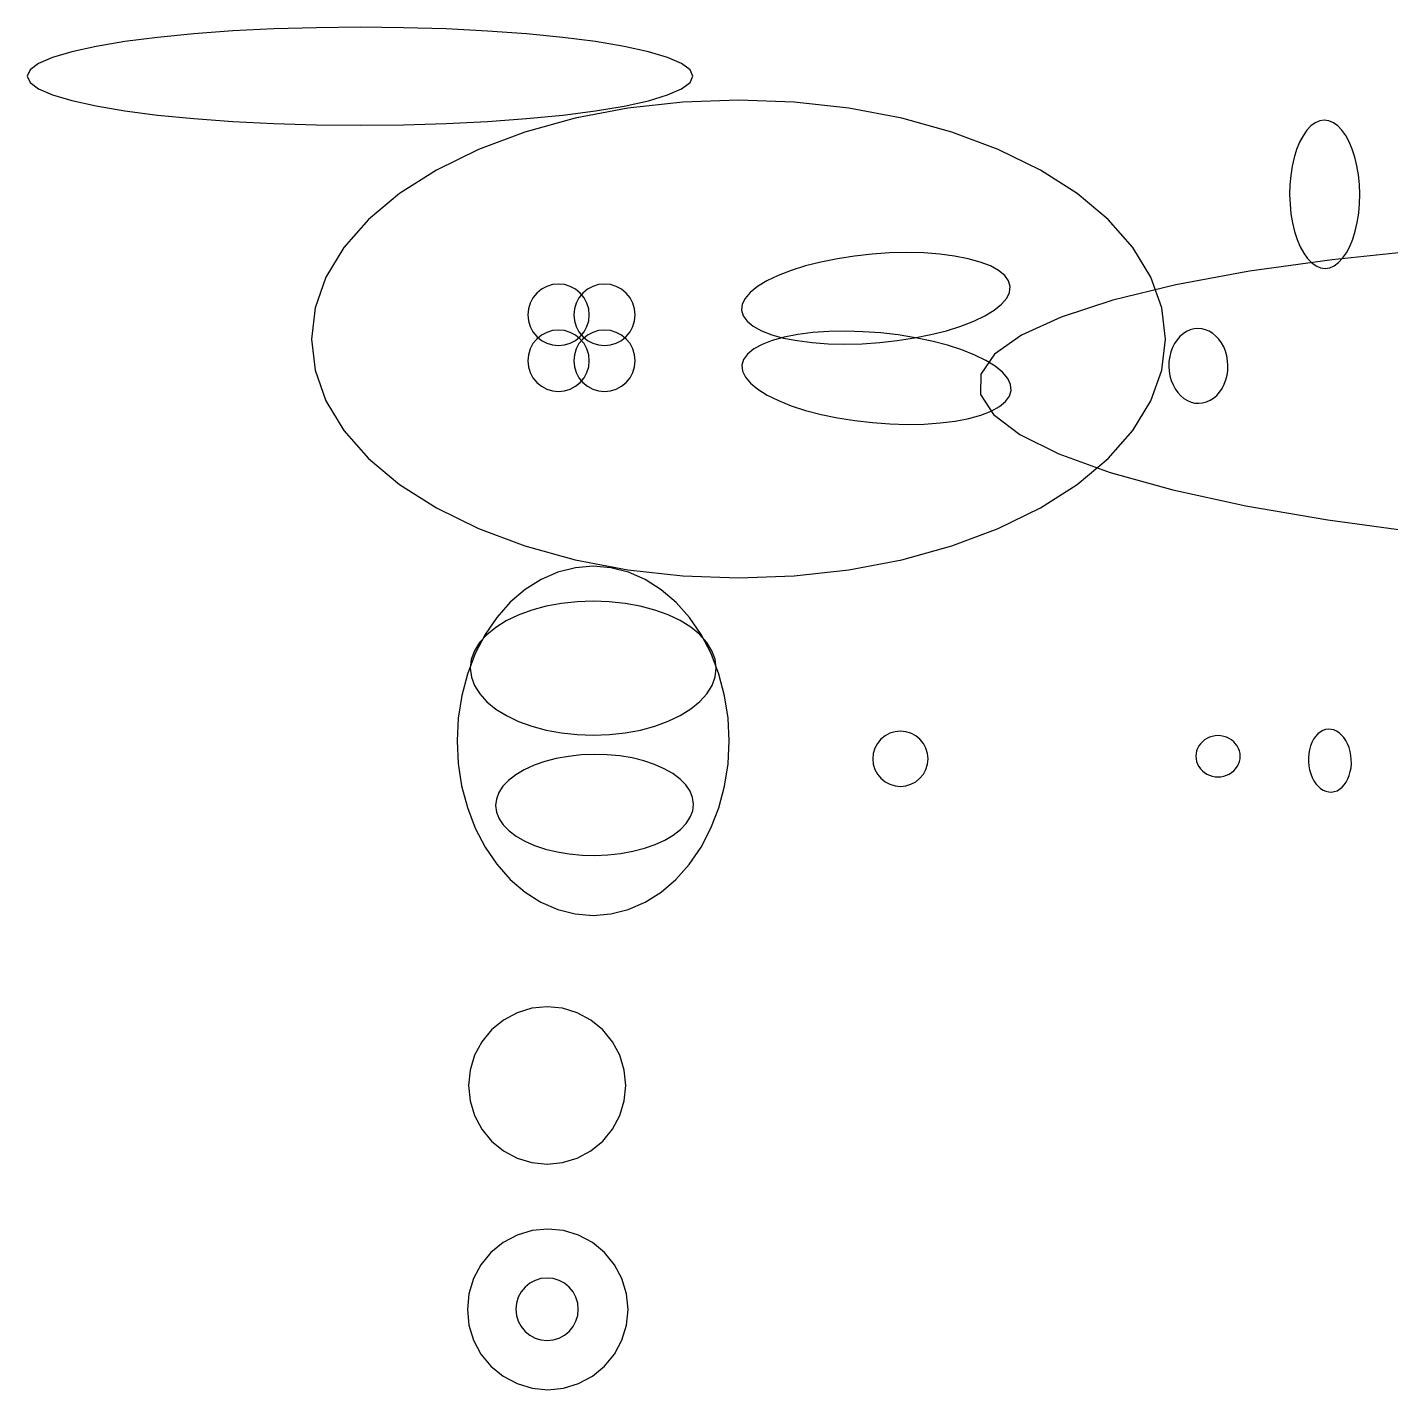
# Model space of a CAD drawing. Extents: x -292 to 292, y -205 to 211.
# Drawn here: x 222.74 to 256.68, y 176.61 to 210.51 of the extents above; entities that cross this region are included whole.
import ezdxf

# ---------------------------------------------------------------- set-up
doc = ezdxf.new("R2010")
doc.units = 0

msp = doc.modelspace()

# ---------------------------------------------------------------- linework, layer by layer
at = {"layer": 'CIRCLES'}
for p, q in [((235.541, 203.995), (235.425, 203.899)), ((235.673, 204.065), (235.541, 203.995)), ((235.817, 204.109), (235.673, 204.065)), ((235.966, 204.123), (235.817, 204.109)), ((236.115, 204.109), (235.966, 204.123)), ((236.259, 204.065), (236.115, 204.109)), ((236.391, 203.995), (236.259, 204.065)), ((236.507, 203.899), (236.391, 203.995)), ((236.684, 203.995), (236.568, 203.899)), ((236.816, 204.065), (236.684, 203.995)), ((236.96, 204.109), (236.816, 204.065)), ((237.109, 204.123), (236.96, 204.109)), ((237.258, 204.109), (237.109, 204.123)), ((237.402, 204.065), (237.258, 204.109)), ((237.534, 203.995), (237.402, 204.065)), ((237.65, 203.899), (237.534, 203.995)), ((235.26, 203.651), (235.216, 203.508)), ((235.33, 203.784), (235.26, 203.651)), ((235.425, 203.899), (235.33, 203.784)), ((236.403, 203.651), (236.359, 203.508)), ((236.473, 203.784), (236.403, 203.651)), ((236.568, 203.899), (236.473, 203.784)), ((236.602, 203.784), (236.507, 203.899)), ((236.672, 203.651), (236.602, 203.784)), ((236.716, 203.508), (236.672, 203.651)), ((237.745, 203.784), (237.65, 203.899)), ((237.815, 203.651), (237.745, 203.784)), ((237.859, 203.508), (237.815, 203.651)), ((235.216, 203.508), (235.201, 203.359)), ((235.201, 203.359), (235.216, 203.21)), ((236.359, 203.508), (236.344, 203.359)), ((236.344, 203.359), (236.359, 203.21)), ((236.731, 203.359), (236.716, 203.508)), ((236.716, 203.21), (236.731, 203.359)), ((237.874, 203.359), (237.859, 203.508)), ((237.859, 203.21), (237.874, 203.359)), ((235.216, 203.21), (235.26, 203.066)), ((235.26, 203.066), (235.33, 202.934)), ((235.817, 202.966), (235.673, 202.922)), ((235.966, 202.98), (235.817, 202.966)), ((236.115, 202.966), (235.966, 202.98)), ((236.259, 202.922), (236.115, 202.966)), ((236.359, 203.21), (236.403, 203.066)), ((236.403, 203.066), (236.473, 202.934)), ((236.602, 202.934), (236.672, 203.066)), ((236.672, 203.066), (236.716, 203.21)), ((236.96, 202.966), (236.816, 202.922)), ((237.109, 202.98), (236.96, 202.966)), ((237.258, 202.966), (237.109, 202.98)), ((237.402, 202.922), (237.258, 202.966)), ((237.745, 202.934), (237.815, 203.066)), ((237.815, 203.066), (237.859, 203.21)), ((235.33, 202.641), (235.26, 202.508)), ((235.33, 202.934), (235.425, 202.818)), ((235.425, 202.756), (235.33, 202.641)), ((235.541, 202.852), (235.425, 202.756)), ((235.425, 202.818), (235.541, 202.723)), ((235.673, 202.922), (235.541, 202.852)), ((235.541, 202.723), (235.673, 202.652)), ((235.673, 202.652), (235.817, 202.609)), ((235.817, 202.609), (235.966, 202.594)), ((235.966, 202.594), (236.115, 202.609)), ((236.115, 202.609), (236.259, 202.652)), ((236.391, 202.852), (236.259, 202.922)), ((236.259, 202.652), (236.391, 202.723)), ((236.507, 202.756), (236.391, 202.852)), ((236.391, 202.723), (236.507, 202.818)), ((236.473, 202.641), (236.403, 202.508)), ((236.473, 202.934), (236.568, 202.818)), ((236.568, 202.756), (236.473, 202.641)), ((236.507, 202.818), (236.602, 202.934)), ((236.602, 202.641), (236.507, 202.756)), ((236.684, 202.852), (236.568, 202.756)), ((236.568, 202.818), (236.684, 202.723)), ((236.672, 202.508), (236.602, 202.641)), ((236.816, 202.922), (236.684, 202.852)), ((236.684, 202.723), (236.816, 202.652)), ((236.816, 202.652), (236.96, 202.609)), ((236.96, 202.609), (237.109, 202.594)), ((237.109, 202.594), (237.258, 202.609)), ((237.258, 202.609), (237.402, 202.652)), ((237.534, 202.852), (237.402, 202.922)), ((237.402, 202.652), (237.534, 202.723)), ((237.65, 202.756), (237.534, 202.852)), ((237.534, 202.723), (237.65, 202.818)), ((237.65, 202.818), (237.745, 202.934)), ((237.745, 202.641), (237.65, 202.756)), ((237.815, 202.508), (237.745, 202.641)), ((235.216, 202.365), (235.201, 202.216)), ((235.26, 202.508), (235.216, 202.365)), ((236.359, 202.365), (236.344, 202.216)), ((236.403, 202.508), (236.359, 202.365)), ((236.716, 202.365), (236.672, 202.508)), ((236.731, 202.216), (236.716, 202.365)), ((237.859, 202.365), (237.815, 202.508)), ((237.874, 202.216), (237.859, 202.365)), ((235.201, 202.216), (235.216, 202.067)), ((235.216, 202.067), (235.26, 201.923)), ((236.344, 202.216), (236.359, 202.067)), ((236.359, 202.067), (236.403, 201.923)), ((236.672, 201.923), (236.716, 202.067)), ((236.716, 202.067), (236.731, 202.216)), ((237.815, 201.923), (237.859, 202.067)), ((237.859, 202.067), (237.874, 202.216)), ((235.26, 201.923), (235.33, 201.791)), ((235.33, 201.791), (235.425, 201.675)), ((235.425, 201.675), (235.541, 201.58)), ((236.391, 201.58), (236.507, 201.675)), ((236.403, 201.923), (236.473, 201.791)), ((236.473, 201.791), (236.568, 201.675)), ((236.507, 201.675), (236.602, 201.791)), ((236.568, 201.675), (236.684, 201.58)), ((236.602, 201.791), (236.672, 201.923)), ((237.534, 201.58), (237.65, 201.675)), ((237.65, 201.675), (237.745, 201.791)), ((237.745, 201.791), (237.815, 201.923)), ((235.541, 201.58), (235.673, 201.509)), ((235.673, 201.509), (235.817, 201.466)), ((235.817, 201.466), (235.966, 201.451)), ((235.966, 201.451), (236.115, 201.466)), ((236.115, 201.466), (236.259, 201.509)), ((236.259, 201.509), (236.391, 201.58)), ((236.684, 201.58), (236.816, 201.509)), ((236.816, 201.509), (236.96, 201.466)), ((236.96, 201.466), (237.109, 201.451)), ((237.109, 201.451), (237.258, 201.466)), ((237.258, 201.466), (237.402, 201.509)), ((237.402, 201.509), (237.534, 201.58)), ((243.989, 192.795), (243.904, 192.691)), ((244.093, 192.881), (243.989, 192.795)), ((244.212, 192.944), (244.093, 192.881)), ((244.341, 192.983), (244.212, 192.944)), ((244.475, 192.997), (244.341, 192.983)), ((244.609, 192.983), (244.475, 192.997)), ((244.738, 192.944), (244.609, 192.983)), ((244.857, 192.881), (244.738, 192.944)), ((244.961, 192.795), (244.857, 192.881)), ((245.046, 192.691), (244.961, 192.795)), ((243.801, 192.444), (243.788, 192.31)), ((243.84, 192.573), (243.801, 192.444)), ((243.904, 192.691), (243.84, 192.573)), ((245.11, 192.573), (245.046, 192.691)), ((245.149, 192.444), (245.11, 192.573)), ((245.162, 192.31), (245.149, 192.444)), ((243.788, 192.31), (243.801, 192.176)), ((243.801, 192.176), (243.84, 192.047)), ((245.11, 192.047), (245.149, 192.176)), ((245.149, 192.176), (245.162, 192.31)), ((243.84, 192.047), (243.904, 191.928)), ((243.904, 191.928), (243.989, 191.824)), ((243.989, 191.824), (244.093, 191.739)), ((244.857, 191.739), (244.961, 191.824)), ((244.961, 191.824), (245.046, 191.928)), ((245.046, 191.928), (245.11, 192.047)), ((244.093, 191.739), (244.212, 191.675)), ((244.212, 191.675), (244.341, 191.636)), ((244.341, 191.636), (244.475, 191.623)), ((244.475, 191.623), (244.609, 191.636)), ((244.609, 191.636), (244.738, 191.675)), ((244.738, 191.675), (244.857, 191.739)), ((234.933, 185.991), (234.595, 185.81)), ((235.3, 186.102), (234.933, 185.991)), ((235.682, 186.14), (235.3, 186.102)), ((236.064, 186.102), (235.682, 186.14)), ((236.432, 185.991), (236.064, 186.102)), ((236.77, 185.81), (236.432, 185.991)), ((234.595, 185.81), (234.298, 185.566)), ((237.067, 185.566), (236.77, 185.81)), ((234.298, 185.566), (234.054, 185.27)), ((237.31, 185.27), (237.067, 185.566)), ((234.054, 185.27), (233.873, 184.931)), ((237.491, 184.931), (237.31, 185.27)), ((233.873, 184.931), (233.762, 184.564)), ((237.603, 184.564), (237.491, 184.931)), ((233.762, 184.564), (233.724, 184.182)), ((237.64, 184.182), (237.603, 184.564)), ((233.724, 184.182), (233.762, 183.8)), ((237.603, 183.8), (237.64, 184.182)), ((233.762, 183.8), (233.873, 183.432)), ((237.491, 183.432), (237.603, 183.8)), ((233.873, 183.432), (234.054, 183.094)), ((237.31, 183.094), (237.491, 183.432)), ((234.054, 183.094), (234.298, 182.797)), ((237.067, 182.797), (237.31, 183.094)), ((234.298, 182.797), (234.595, 182.554)), ((236.77, 182.554), (237.067, 182.797)), ((234.595, 182.554), (234.933, 182.373)), ((234.933, 182.373), (235.3, 182.261)), ((235.3, 182.261), (235.682, 182.224)), ((235.682, 182.224), (236.064, 182.261)), ((236.064, 182.261), (236.432, 182.373)), ((236.432, 182.373), (236.77, 182.554)), ((235.307, 180.57), (234.932, 180.456)), ((235.697, 180.608), (235.307, 180.57)), ((236.087, 180.57), (235.697, 180.608)), ((236.462, 180.456), (236.087, 180.57)), ((234.586, 180.272), (234.283, 180.023)), ((234.932, 180.456), (234.586, 180.272)), ((236.807, 180.272), (236.462, 180.456)), ((237.11, 180.023), (236.807, 180.272)), ((234.283, 180.023), (234.034, 179.72)), ((237.359, 179.72), (237.11, 180.023)), ((234.034, 179.72), (233.85, 179.374)), ((237.544, 179.374), (237.359, 179.72)), ((233.85, 179.374), (233.736, 178.999)), ((235.249, 179.258), (235.131, 179.161)), ((235.383, 179.33), (235.249, 179.258)), ((235.529, 179.374), (235.383, 179.33)), ((235.68, 179.389), (235.529, 179.374)), ((235.832, 179.374), (235.68, 179.389)), ((235.978, 179.33), (235.832, 179.374)), ((236.112, 179.258), (235.978, 179.33)), ((236.23, 179.161), (236.112, 179.258)), ((237.658, 178.999), (237.544, 179.374)), ((233.736, 178.999), (233.697, 178.609)), ((234.962, 178.909), (234.918, 178.763)), ((235.034, 179.044), (234.962, 178.909)), ((235.131, 179.161), (235.034, 179.044)), ((236.326, 179.044), (236.23, 179.161)), ((236.398, 178.909), (236.326, 179.044)), ((236.442, 178.763), (236.398, 178.909)), ((237.696, 178.609), (237.658, 178.999)), ((233.697, 178.609), (233.736, 178.219)), ((234.918, 178.763), (234.903, 178.612)), ((234.903, 178.612), (234.918, 178.46)), ((236.457, 178.612), (236.442, 178.763)), ((236.442, 178.46), (236.457, 178.612)), ((237.658, 178.219), (237.696, 178.609)), ((233.736, 178.219), (233.85, 177.844)), ((234.918, 178.46), (234.962, 178.315)), ((234.962, 178.315), (235.034, 178.18)), ((235.034, 178.18), (235.131, 178.062)), ((236.23, 178.062), (236.326, 178.18)), ((236.326, 178.18), (236.398, 178.315)), ((236.398, 178.315), (236.442, 178.46)), ((237.544, 177.844), (237.658, 178.219)), ((233.85, 177.844), (234.034, 177.498)), ((235.131, 178.062), (235.249, 177.966)), ((235.249, 177.966), (235.383, 177.894)), ((235.383, 177.894), (235.529, 177.85)), ((235.529, 177.85), (235.68, 177.835)), ((235.68, 177.835), (235.832, 177.85)), ((235.832, 177.85), (235.978, 177.894)), ((235.978, 177.894), (236.112, 177.966)), ((236.112, 177.966), (236.23, 178.062)), ((237.359, 177.498), (237.544, 177.844)), ((234.034, 177.498), (234.283, 177.195)), ((237.11, 177.195), (237.359, 177.498)), ((234.283, 177.195), (234.586, 176.947)), ((236.807, 176.947), (237.11, 177.195)), ((234.586, 176.947), (234.932, 176.762)), ((236.462, 176.762), (236.807, 176.947)), ((234.932, 176.762), (235.307, 176.648)), ((235.307, 176.648), (235.697, 176.61)), ((235.697, 176.61), (236.087, 176.648)), ((236.087, 176.648), (236.462, 176.762))]:
    msp.add_line(p, q, dxfattribs=at)
at = {"layer": 'ELLIPSES'}
for p, q in [((227.856, 210.421), (226.884, 210.351)), ((228.882, 210.472), (227.856, 210.421)), ((229.945, 210.503), (228.882, 210.472)), ((231.027, 210.513), (229.945, 210.503)), ((232.108, 210.503), (231.027, 210.513)), ((233.171, 210.472), (232.108, 210.503)), ((234.197, 210.42), (233.171, 210.472)), ((235.169, 210.35), (234.197, 210.42)), ((225.169, 210.157), (224.454, 210.038)), ((225.983, 210.262), (225.169, 210.157)), ((226.884, 210.351), (225.983, 210.262)), ((236.07, 210.261), (235.169, 210.35)), ((236.884, 210.156), (236.07, 210.261)), ((237.599, 210.036), (236.884, 210.156)), ((223.373, 209.763), (223.025, 209.612)), ((223.852, 209.905), (223.373, 209.763)), ((224.454, 210.038), (223.852, 209.905)), ((238.201, 209.904), (237.599, 210.036)), ((238.68, 209.761), (238.201, 209.904)), ((239.028, 209.61), (238.68, 209.761)), ((222.813, 209.456), (222.742, 209.297)), ((223.025, 209.612), (222.813, 209.456)), ((239.24, 209.454), (239.028, 209.61)), ((239.311, 209.295), (239.24, 209.454)), ((222.742, 209.297), (222.813, 209.138)), ((222.813, 209.138), (223.025, 208.982)), ((239.028, 208.98), (239.24, 209.136)), ((239.24, 209.136), (239.311, 209.295)), ((223.025, 208.982), (223.373, 208.831)), ((223.373, 208.831), (223.852, 208.688)), ((238.201, 208.686), (238.68, 208.829)), ((238.68, 208.829), (239.028, 208.98)), ((223.852, 208.688), (224.454, 208.555)), ((224.454, 208.555), (225.169, 208.435)), ((225.169, 208.435), (225.983, 208.33)), ((236.069, 208.329), (236.884, 208.434)), ((237.692, 208.499), (236.376, 208.249)), ((236.884, 208.434), (237.599, 208.554)), ((237.599, 208.554), (238.201, 208.686)), ((239.056, 208.651), (237.692, 208.499)), ((240.443, 208.702), (239.056, 208.651)), ((241.83, 208.651), (240.443, 208.702)), ((243.193, 208.499), (241.83, 208.651)), ((244.51, 208.249), (243.193, 208.499)), ((225.983, 208.33), (226.884, 208.242)), ((226.884, 208.242), (227.856, 208.171)), ((227.856, 208.171), (228.882, 208.12)), ((228.882, 208.12), (229.945, 208.089)), ((229.945, 208.089), (231.026, 208.078)), ((231.026, 208.078), (232.108, 208.088)), ((232.108, 208.088), (233.17, 208.119)), ((233.17, 208.119), (234.196, 208.17)), ((234.196, 208.17), (235.168, 208.241)), ((236.376, 208.249), (235.129, 207.905)), ((235.168, 208.241), (236.069, 208.329)), ((245.756, 207.905), (244.51, 208.249)), ((254.692, 208.058), (254.59, 207.951)), ((254.799, 208.136), (254.692, 208.058)), ((254.911, 208.184), (254.799, 208.136)), ((255.025, 208.2), (254.911, 208.184)), ((255.139, 208.185), (255.025, 208.2)), ((255.251, 208.139), (255.139, 208.185)), ((255.36, 208.062), (255.251, 208.139)), ((255.463, 207.956), (255.36, 208.062)), ((235.129, 207.905), (233.973, 207.473)), ((246.912, 207.473), (245.756, 207.905)), ((254.496, 207.816), (254.411, 207.657)), ((254.59, 207.951), (254.496, 207.816)), ((255.559, 207.822), (255.463, 207.956)), ((255.646, 207.664), (255.559, 207.822)), ((233.973, 207.473), (232.928, 206.96)), ((247.958, 206.96), (246.912, 207.473)), ((254.336, 207.475), (254.274, 207.274)), ((254.411, 207.657), (254.336, 207.475)), ((255.722, 207.483), (255.646, 207.664)), ((255.787, 207.283), (255.722, 207.483)), ((254.225, 207.058), (254.19, 206.829)), ((254.274, 207.274), (254.225, 207.058)), ((255.839, 207.067), (255.787, 207.283)), ((255.877, 206.839), (255.839, 207.067)), ((232.928, 206.96), (232.011, 206.375)), ((248.874, 206.375), (247.958, 206.96)), ((254.19, 206.829), (254.169, 206.592)), ((255.901, 206.603), (255.877, 206.839)), ((232.011, 206.375), (231.239, 205.729)), ((249.646, 205.729), (248.874, 206.375)), ((254.169, 206.592), (254.163, 206.352)), ((254.163, 206.352), (254.172, 206.111)), ((255.909, 206.362), (255.901, 206.603)), ((255.903, 206.122), (255.909, 206.362)), ((254.172, 206.111), (254.195, 205.875)), ((255.883, 205.885), (255.903, 206.122)), ((231.239, 205.729), (230.624, 205.031)), ((250.261, 205.031), (249.646, 205.729)), ((254.195, 205.875), (254.233, 205.647)), ((255.847, 205.657), (255.883, 205.885)), ((254.233, 205.647), (254.285, 205.431)), ((254.285, 205.431), (254.35, 205.231)), ((255.736, 205.239), (255.798, 205.44)), ((255.798, 205.44), (255.847, 205.657)), ((230.624, 205.031), (230.177, 204.294)), ((250.708, 204.294), (250.261, 205.031)), ((254.35, 205.231), (254.426, 205.05)), ((254.426, 205.05), (254.513, 204.892)), ((255.577, 204.898), (255.661, 205.058)), ((255.661, 205.058), (255.736, 205.239)), ((242.496, 204.672), (242.109, 204.573)), ((242.906, 204.754), (242.496, 204.672)), ((243.333, 204.82), (242.906, 204.754)), ((243.768, 204.868), (243.333, 204.82)), ((244.206, 204.898), (243.768, 204.868)), ((244.637, 204.907), (244.206, 204.898)), ((245.056, 204.898), (244.637, 204.907)), ((245.454, 204.869), (245.056, 204.898)), ((245.825, 204.821), (245.454, 204.869)), ((246.162, 204.755), (245.825, 204.821)), ((246.46, 204.672), (246.162, 204.755)), ((246.714, 204.574), (246.46, 204.672)), ((255.219, 204.729), (253.163, 204.441)), ((254.513, 204.892), (254.609, 204.759)), ((254.609, 204.759), (254.712, 204.653)), ((254.712, 204.653), (254.821, 204.576)), ((257.471, 204.962), (255.219, 204.729)), ((255.273, 204.578), (255.381, 204.657)), ((255.381, 204.657), (255.482, 204.764)), ((255.482, 204.764), (255.577, 204.898)), ((241.432, 204.337), (241.153, 204.204)), ((241.752, 204.461), (241.432, 204.337)), ((242.109, 204.573), (241.752, 204.461)), ((246.919, 204.462), (246.714, 204.574)), ((247.071, 204.338), (246.919, 204.462)), ((247.169, 204.205), (247.071, 204.338)), ((253.163, 204.441), (251.334, 204.104)), ((254.821, 204.576), (254.933, 204.529)), ((254.933, 204.529), (255.047, 204.514)), ((255.047, 204.514), (255.161, 204.531)), ((255.161, 204.531), (255.273, 204.578)), ((230.177, 204.294), (229.906, 203.532)), ((240.92, 204.063), (240.738, 203.916)), ((241.153, 204.204), (240.92, 204.063)), ((247.21, 204.064), (247.169, 204.205)), ((247.194, 203.917), (247.21, 204.064)), ((251.334, 204.104), (249.763, 203.722)), ((250.979, 203.532), (250.708, 204.294)), ((240.609, 203.768), (240.537, 203.619)), ((240.738, 203.916), (240.609, 203.768)), ((246.993, 203.62), (247.121, 203.769)), ((247.121, 203.769), (247.194, 203.917)), ((249.763, 203.722), (248.474, 203.303)), ((229.906, 203.532), (229.815, 202.756)), ((240.537, 203.619), (240.521, 203.473)), ((240.521, 203.473), (240.562, 203.332)), ((240.562, 203.332), (240.66, 203.198)), ((246.299, 203.199), (246.578, 203.333)), ((246.578, 203.333), (246.811, 203.474)), ((246.811, 203.474), (246.993, 203.62)), ((248.474, 203.303), (247.486, 202.851)), ((251.07, 202.756), (250.979, 203.532)), ((240.66, 203.198), (240.812, 203.074)), ((240.812, 203.074), (241.017, 202.962)), ((241.017, 202.962), (241.271, 202.864)), ((243.115, 202.95), (242.695, 202.942)), ((243.548, 202.938), (243.115, 202.95)), ((245.235, 202.865), (245.622, 202.963)), ((245.622, 202.963), (245.979, 203.075)), ((245.979, 203.075), (246.299, 203.199)), ((251.689, 202.982), (251.599, 202.942)), ((251.783, 203.007), (251.689, 202.982)), ((251.879, 203.016), (251.783, 203.007)), ((251.975, 203.009), (251.879, 203.016)), ((252.07, 202.987), (251.975, 203.009)), ((252.161, 202.949), (252.07, 202.987)), ((252.248, 202.896), (252.161, 202.949)), ((229.815, 202.756), (229.906, 201.979)), ((241.031, 202.621), (240.825, 202.508)), ((241.286, 202.719), (241.031, 202.621)), ((241.271, 202.864), (241.569, 202.781)), ((241.585, 202.802), (241.286, 202.719)), ((241.569, 202.781), (241.906, 202.716)), ((241.924, 202.867), (241.585, 202.802)), ((241.906, 202.716), (242.277, 202.668)), ((242.296, 202.914), (241.924, 202.867)), ((242.277, 202.668), (242.675, 202.639)), ((242.695, 202.942), (242.296, 202.914)), ((242.675, 202.639), (243.094, 202.629)), ((243.094, 202.629), (243.525, 202.639)), ((243.525, 202.639), (243.963, 202.668)), ((243.986, 202.907), (243.548, 202.938)), ((243.963, 202.668), (244.398, 202.716)), ((244.423, 202.856), (243.986, 202.907)), ((244.398, 202.716), (244.825, 202.782)), ((244.85, 202.788), (244.423, 202.856)), ((244.825, 202.782), (245.235, 202.865)), ((245.261, 202.702), (244.85, 202.788)), ((245.648, 202.6), (245.261, 202.702)), ((247.486, 202.851), (246.816, 202.375)), ((250.979, 201.979), (251.07, 202.756)), ((251.3, 202.645), (251.248, 202.543)), ((251.363, 202.737), (251.3, 202.645)), ((251.434, 202.818), (251.363, 202.737)), ((251.513, 202.887), (251.434, 202.818)), ((251.599, 202.942), (251.513, 202.887)), ((252.329, 202.829), (252.248, 202.896)), ((252.402, 202.75), (252.329, 202.829)), ((252.467, 202.659), (252.402, 202.75)), ((252.522, 202.559), (252.467, 202.659)), ((240.671, 202.383), (240.572, 202.248)), ((240.825, 202.508), (240.671, 202.383)), ((246.005, 202.485), (245.648, 202.6)), ((246.325, 202.358), (246.005, 202.485)), ((246.604, 202.221), (246.325, 202.358)), ((246.816, 202.375), (246.475, 201.882)), ((251.178, 202.318), (251.16, 202.199)), ((251.207, 202.434), (251.178, 202.318)), ((251.248, 202.543), (251.207, 202.434)), ((252.566, 202.45), (252.522, 202.559)), ((252.598, 202.336), (252.566, 202.45)), ((252.618, 202.217), (252.598, 202.336)), ((229.906, 201.979), (230.177, 201.217)), ((240.572, 202.248), (240.53, 202.105)), ((240.53, 202.105), (240.545, 201.956)), ((240.545, 201.956), (240.617, 201.805)), ((246.836, 202.077), (246.604, 202.221)), ((247.018, 201.928), (246.836, 202.077)), ((247.146, 201.776), (247.018, 201.928)), ((250.708, 201.217), (250.979, 201.979)), ((251.16, 202.199), (251.156, 202.077)), ((251.156, 202.077), (251.163, 201.956)), ((251.163, 201.956), (251.184, 201.837)), ((252.604, 201.854), (252.621, 201.974)), ((252.626, 202.095), (252.618, 202.217)), ((252.621, 201.974), (252.626, 202.095)), ((240.617, 201.805), (240.745, 201.654)), ((240.745, 201.654), (240.927, 201.505)), ((246.475, 201.882), (246.467, 201.379)), ((247.218, 201.625), (247.146, 201.776)), ((247.233, 201.477), (247.218, 201.625)), ((251.184, 201.837), (251.216, 201.722)), ((251.216, 201.722), (251.26, 201.613)), ((251.26, 201.613), (251.314, 201.513)), ((252.481, 201.527), (252.533, 201.629)), ((252.533, 201.629), (252.574, 201.739)), ((252.574, 201.739), (252.604, 201.854)), ((240.927, 201.505), (241.159, 201.361)), ((241.159, 201.361), (241.437, 201.224)), ((246.467, 201.379), (246.792, 200.875)), ((247.092, 201.199), (247.191, 201.334)), ((247.191, 201.334), (247.233, 201.477)), ((251.314, 201.513), (251.379, 201.422)), ((251.379, 201.422), (251.452, 201.343)), ((251.452, 201.343), (251.533, 201.276)), ((251.533, 201.276), (251.62, 201.224)), ((252.183, 201.231), (252.268, 201.286)), ((252.268, 201.286), (252.347, 201.354)), ((252.347, 201.354), (252.419, 201.435)), ((252.419, 201.435), (252.481, 201.527)), ((230.177, 201.217), (230.624, 200.48)), ((241.437, 201.224), (241.758, 201.097)), ((241.758, 201.097), (242.115, 200.981)), ((242.115, 200.981), (242.502, 200.88)), ((246.477, 200.862), (246.732, 200.961)), ((246.732, 200.961), (246.938, 201.074)), ((246.938, 201.074), (247.092, 201.199)), ((250.261, 200.48), (250.708, 201.217)), ((251.62, 201.224), (251.712, 201.186)), ((251.712, 201.186), (251.806, 201.163)), ((251.806, 201.163), (251.902, 201.156)), ((251.902, 201.156), (251.998, 201.166)), ((251.998, 201.166), (252.092, 201.191)), ((252.092, 201.191), (252.183, 201.231)), ((242.502, 200.88), (242.913, 200.794)), ((242.913, 200.794), (243.34, 200.725)), ((243.34, 200.725), (243.777, 200.675)), ((243.777, 200.675), (244.215, 200.643)), ((244.215, 200.643), (244.648, 200.632)), ((244.648, 200.632), (245.067, 200.64)), ((245.067, 200.64), (245.467, 200.667)), ((245.467, 200.667), (245.839, 200.714)), ((245.839, 200.714), (246.177, 200.78)), ((246.177, 200.78), (246.477, 200.862)), ((246.792, 200.875), (247.447, 200.378)), ((230.624, 200.48), (231.239, 199.782)), ((247.447, 200.378), (248.419, 199.895)), ((249.646, 199.782), (250.261, 200.48)), ((248.419, 199.895), (249.695, 199.434)), ((231.239, 199.782), (232.011, 199.136)), ((248.874, 199.136), (249.646, 199.782)), ((249.695, 199.434), (251.253, 199.003)), ((232.011, 199.136), (232.928, 198.551)), ((247.958, 198.551), (248.874, 199.136)), ((251.253, 199.003), (253.07, 198.608)), ((232.928, 198.551), (233.973, 198.038)), ((246.912, 198.038), (247.958, 198.551)), ((253.07, 198.608), (255.116, 198.255)), ((255.116, 198.255), (257.359, 197.949)), ((233.973, 198.038), (235.129, 197.606)), ((245.756, 197.606), (246.912, 198.038)), ((235.129, 197.606), (236.376, 197.262)), ((244.51, 197.262), (245.756, 197.606)), ((236.376, 197.262), (237.692, 197.012)), ((243.193, 197.012), (244.51, 197.262)), ((235.951, 196.953), (235.531, 196.771)), ((236.386, 197.064), (235.951, 196.953)), ((236.828, 197.101), (236.386, 197.064)), ((237.27, 197.064), (236.828, 197.101)), ((237.705, 196.953), (237.27, 197.064)), ((237.692, 197.012), (239.056, 196.86)), ((238.124, 196.77), (237.705, 196.953)), ((239.056, 196.86), (240.443, 196.809)), ((240.443, 196.809), (241.83, 196.86)), ((241.83, 196.86), (243.193, 197.012)), ((235.134, 196.519), (234.765, 196.204)), ((235.531, 196.771), (235.134, 196.519)), ((238.522, 196.518), (238.124, 196.77)), ((238.89, 196.202), (238.522, 196.518)), ((234.765, 196.204), (234.432, 195.829)), ((236.036, 196.177), (235.657, 196.106)), ((236.429, 196.22), (236.036, 196.177)), ((236.828, 196.234), (236.429, 196.22)), ((237.228, 196.22), (236.828, 196.234)), ((237.62, 196.178), (237.228, 196.22)), ((237.999, 196.108), (237.62, 196.178)), ((239.223, 195.828), (238.89, 196.202)), ((234.432, 195.829), (234.14, 195.402)), ((234.965, 195.888), (234.665, 195.744)), ((235.298, 196.009), (234.965, 195.888)), ((235.657, 196.106), (235.298, 196.009)), ((238.359, 196.012), (237.999, 196.108)), ((238.692, 195.891), (238.359, 196.012)), ((238.993, 195.748), (238.692, 195.891)), ((239.515, 195.4), (239.223, 195.828)), ((234.401, 195.579), (234.178, 195.398)), ((234.665, 195.744), (234.401, 195.579)), ((239.257, 195.584), (238.993, 195.748)), ((239.479, 195.403), (239.257, 195.584)), ((234.002, 195.202), (233.873, 194.995)), ((234.14, 195.402), (233.893, 194.93)), ((234.178, 195.398), (234.002, 195.202)), ((239.657, 195.207), (239.479, 195.403)), ((239.761, 194.928), (239.515, 195.4)), ((239.785, 195), (239.657, 195.207)), ((233.893, 194.93), (233.697, 194.42)), ((233.873, 194.995), (233.795, 194.781)), ((239.957, 194.418), (239.761, 194.928)), ((239.864, 194.787), (239.785, 195)), ((233.795, 194.781), (233.769, 194.563)), ((233.769, 194.563), (233.796, 194.345)), ((239.89, 194.569), (239.864, 194.787)), ((239.864, 194.351), (239.89, 194.569)), ((233.697, 194.42), (233.555, 193.882)), ((233.796, 194.345), (233.874, 194.132)), ((233.874, 194.132), (234.003, 193.925)), ((239.658, 193.93), (239.786, 194.137)), ((239.786, 194.137), (239.864, 194.351)), ((240.099, 193.88), (239.957, 194.418)), ((233.555, 193.882), (233.468, 193.324)), ((234.003, 193.925), (234.18, 193.73)), ((239.481, 193.734), (239.658, 193.93)), ((240.185, 193.322), (240.099, 193.88)), ((234.18, 193.73), (234.403, 193.548)), ((234.403, 193.548), (234.667, 193.384)), ((238.995, 193.388), (239.259, 193.553)), ((239.259, 193.553), (239.481, 193.734)), ((233.468, 193.324), (233.439, 192.757)), ((234.667, 193.384), (234.968, 193.241)), ((234.968, 193.241), (235.301, 193.12)), ((235.301, 193.12), (235.66, 193.024)), ((238.002, 193.026), (238.361, 193.123)), ((238.361, 193.123), (238.694, 193.244)), ((238.694, 193.244), (238.995, 193.388)), ((240.214, 192.755), (240.185, 193.322)), ((235.66, 193.024), (236.039, 192.954)), ((236.039, 192.954), (236.432, 192.912)), ((236.432, 192.912), (236.831, 192.898)), ((236.831, 192.898), (237.231, 192.912)), ((237.231, 192.912), (237.623, 192.955)), ((237.623, 192.955), (238.002, 193.026)), ((252.044, 192.78), (251.99, 192.736)), ((252.105, 192.817), (252.044, 192.78)), ((252.169, 192.847), (252.105, 192.817)), ((252.238, 192.868), (252.169, 192.847)), ((252.309, 192.882), (252.238, 192.868)), ((252.381, 192.886), (252.309, 192.882)), ((252.453, 192.882), (252.381, 192.886)), ((252.524, 192.868), (252.453, 192.882)), ((252.592, 192.847), (252.524, 192.868)), ((252.657, 192.817), (252.592, 192.847)), ((252.717, 192.78), (252.657, 192.817)), ((252.771, 192.736), (252.717, 192.78)), ((254.758, 192.797), (254.716, 192.718)), ((254.807, 192.867), (254.758, 192.797)), ((254.862, 192.927), (254.807, 192.867)), ((254.922, 192.976), (254.862, 192.927)), ((254.987, 193.012), (254.922, 192.976)), ((255.054, 193.036), (254.987, 193.012)), ((255.124, 193.046), (255.054, 193.036)), ((255.194, 193.043), (255.124, 193.046)), ((255.263, 193.027), (255.194, 193.043)), ((255.331, 192.997), (255.263, 193.027)), ((255.396, 192.955), (255.331, 192.997)), ((255.457, 192.901), (255.396, 192.955)), ((255.513, 192.837), (255.457, 192.901)), ((255.563, 192.762), (255.513, 192.837)), ((255.606, 192.679), (255.563, 192.762)), ((233.439, 192.757), (233.468, 192.19)), ((240.185, 192.188), (240.214, 192.755)), ((251.833, 192.44), (251.828, 192.373)), ((251.847, 192.506), (251.833, 192.44)), ((251.87, 192.569), (251.847, 192.506)), ((251.902, 192.63), (251.87, 192.569)), ((251.942, 192.685), (251.902, 192.63)), ((251.99, 192.736), (251.942, 192.685)), ((252.819, 192.685), (252.771, 192.736)), ((252.859, 192.63), (252.819, 192.685)), ((252.891, 192.569), (252.859, 192.63)), ((252.914, 192.506), (252.891, 192.569)), ((252.929, 192.44), (252.914, 192.506)), ((252.933, 192.373), (252.929, 192.44)), ((254.638, 192.439), (254.63, 192.338)), ((254.656, 192.537), (254.638, 192.439)), ((254.682, 192.631), (254.656, 192.537)), ((254.716, 192.718), (254.682, 192.631)), ((255.642, 192.589), (255.606, 192.679)), ((255.669, 192.493), (255.642, 192.589)), ((255.688, 192.393), (255.669, 192.493)), ((233.468, 192.19), (233.554, 191.633)), ((235.355, 192.148), (235.114, 192.038)), ((235.622, 192.241), (235.355, 192.148)), ((235.91, 192.316), (235.622, 192.241)), ((236.215, 192.371), (235.91, 192.316)), ((236.531, 192.406), (236.215, 192.371)), ((236.852, 192.419), (236.531, 192.406)), ((237.174, 192.411), (236.852, 192.419)), ((237.49, 192.381), (237.174, 192.411)), ((237.795, 192.33), (237.49, 192.381)), ((238.085, 192.26), (237.795, 192.33)), ((238.353, 192.171), (238.085, 192.26)), ((238.596, 192.064), (238.353, 192.171)), ((240.098, 191.631), (240.185, 192.188)), ((251.828, 192.373), (251.833, 192.306)), ((251.833, 192.306), (251.847, 192.241)), ((251.847, 192.241), (251.87, 192.177)), ((251.87, 192.177), (251.902, 192.117)), ((251.902, 192.117), (251.942, 192.061)), ((252.819, 192.061), (252.859, 192.117)), ((252.859, 192.117), (252.891, 192.177)), ((252.891, 192.177), (252.914, 192.241)), ((252.914, 192.241), (252.929, 192.306)), ((252.929, 192.306), (252.933, 192.373)), ((254.63, 192.338), (254.631, 192.236)), ((254.631, 192.236), (254.641, 192.134)), ((254.641, 192.134), (254.659, 192.034)), ((255.673, 191.99), (255.691, 192.088)), ((255.698, 192.292), (255.688, 192.393)), ((255.691, 192.088), (255.699, 192.189)), ((255.699, 192.189), (255.698, 192.292)), ((234.724, 191.774), (234.583, 191.626)), ((234.902, 191.912), (234.724, 191.774)), ((235.114, 192.038), (234.902, 191.912)), ((238.81, 191.942), (238.596, 192.064)), ((238.99, 191.807), (238.81, 191.942)), ((239.133, 191.661), (238.99, 191.807)), ((251.942, 192.061), (251.99, 192.011)), ((251.99, 192.011), (252.044, 191.967)), ((252.044, 191.967), (252.105, 191.929)), ((252.105, 191.929), (252.169, 191.9)), ((252.169, 191.9), (252.238, 191.878)), ((252.238, 191.878), (252.309, 191.865)), ((252.309, 191.865), (252.381, 191.861)), ((252.381, 191.861), (252.453, 191.865)), ((252.453, 191.865), (252.524, 191.878)), ((252.524, 191.878), (252.592, 191.9)), ((252.592, 191.9), (252.657, 191.929)), ((252.657, 191.929), (252.717, 191.967)), ((252.717, 191.967), (252.771, 192.011)), ((252.771, 192.011), (252.819, 192.061)), ((254.659, 192.034), (254.687, 191.938)), ((254.687, 191.938), (254.723, 191.848)), ((254.723, 191.848), (254.766, 191.765)), ((254.766, 191.765), (254.816, 191.691)), ((255.571, 191.73), (255.613, 191.809)), ((255.613, 191.809), (255.647, 191.897)), ((255.647, 191.897), (255.673, 191.99)), ((233.554, 191.633), (233.696, 191.095)), ((234.48, 191.469), (234.419, 191.308)), ((234.583, 191.626), (234.48, 191.469)), ((239.238, 191.506), (239.133, 191.661)), ((239.302, 191.345), (239.238, 191.506)), ((239.956, 191.093), (240.098, 191.631)), ((254.816, 191.691), (254.872, 191.626)), ((254.872, 191.626), (254.933, 191.572)), ((254.933, 191.572), (254.998, 191.53)), ((254.998, 191.53), (255.066, 191.501)), ((255.066, 191.501), (255.135, 191.484)), ((255.135, 191.484), (255.205, 191.481)), ((255.205, 191.481), (255.275, 191.492)), ((255.275, 191.492), (255.342, 191.515)), ((255.342, 191.515), (255.406, 191.551)), ((255.406, 191.551), (255.467, 191.6)), ((255.467, 191.6), (255.522, 191.66)), ((255.522, 191.66), (255.571, 191.73)), ((233.696, 191.095), (233.892, 190.585)), ((234.419, 191.308), (234.399, 191.144)), ((234.399, 191.144), (234.421, 190.98)), ((239.325, 191.181), (239.302, 191.345)), ((239.305, 191.017), (239.325, 191.181)), ((239.76, 190.583), (239.956, 191.093)), ((234.421, 190.98), (234.485, 190.819)), ((234.485, 190.819), (234.59, 190.664)), ((239.141, 190.699), (239.243, 190.855)), ((239.243, 190.855), (239.305, 191.017)), ((233.892, 190.585), (234.138, 190.112)), ((234.59, 190.664), (234.734, 190.518)), ((234.734, 190.518), (234.914, 190.383)), ((238.61, 190.287), (238.822, 190.412)), ((238.822, 190.412), (238.999, 190.55)), ((238.999, 190.55), (239.141, 190.699)), ((239.513, 190.111), (239.76, 190.583)), ((234.138, 190.112), (234.43, 189.685)), ((234.914, 190.383), (235.127, 190.261)), ((235.127, 190.261), (235.37, 190.154)), ((235.37, 190.154), (235.639, 190.065)), ((235.639, 190.065), (235.928, 189.994)), ((237.813, 190.009), (238.102, 190.084)), ((238.102, 190.084), (238.369, 190.177)), ((238.369, 190.177), (238.61, 190.287)), ((239.221, 189.683), (239.513, 190.111)), ((235.928, 189.994), (236.234, 189.944)), ((236.234, 189.944), (236.55, 189.914)), ((236.55, 189.914), (236.871, 189.906)), ((236.871, 189.906), (237.193, 189.919)), ((237.193, 189.919), (237.509, 189.953)), ((237.509, 189.953), (237.813, 190.009)), ((234.43, 189.685), (234.763, 189.31)), ((238.888, 189.309), (239.221, 189.683)), ((234.763, 189.31), (235.132, 188.994)), ((238.519, 188.993), (238.888, 189.309)), ((235.132, 188.994), (235.529, 188.743)), ((235.529, 188.743), (235.949, 188.56)), ((237.702, 188.559), (238.122, 188.742)), ((238.122, 188.742), (238.519, 188.993)), ((235.949, 188.56), (236.383, 188.449)), ((236.383, 188.449), (236.825, 188.412)), ((236.825, 188.412), (237.267, 188.449)), ((237.267, 188.449), (237.702, 188.559))]:
    msp.add_line(p, q, dxfattribs=at)

doc.saveas('drawing.dxf')
